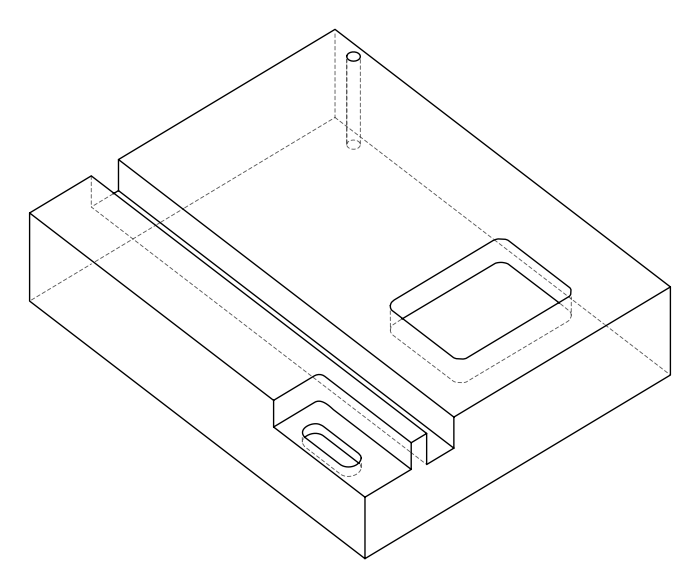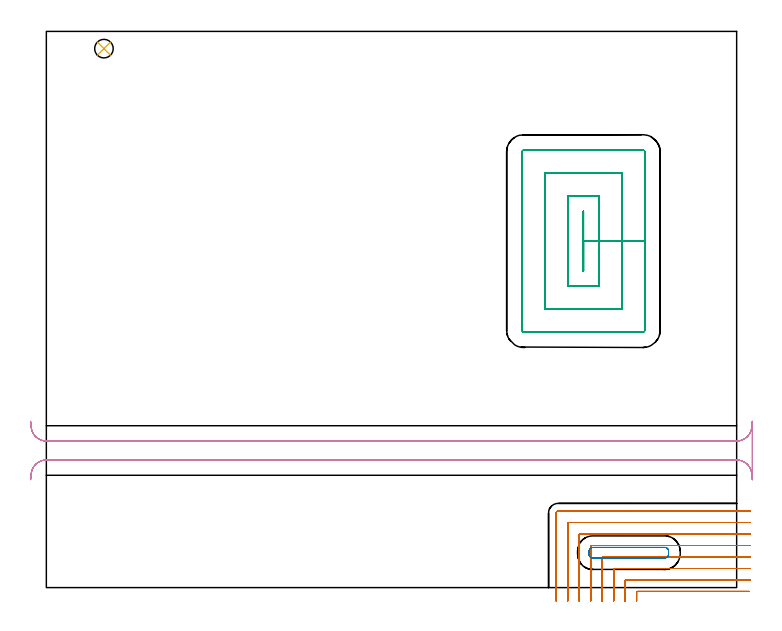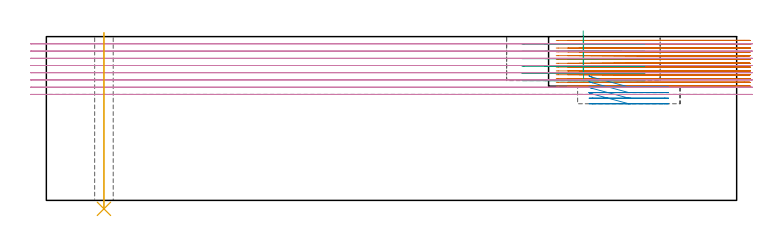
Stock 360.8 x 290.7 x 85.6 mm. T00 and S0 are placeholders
(PLAN: 5 operations, 3 tool changes, 49.7 min)
(1 MILL_CORNER_NOTCH_RECTANGULAR | CORNER_NOTCH_RECTANGULAR | NXT0201_009 | Follow Part, ap 2, ae 75% | 24.68 min | 111901 mm3)
(2 MILL_RECTANGULAR_POCKET | POCKET_RECTANGULAR_STRAIGHT | NXT0201_011 | Follow Part, ap 3, ae 75% | 1.11 min | 8114 mm3)
(3 MILL_RECTANGULAR_POCKET_1 | POCKET_RECTANGULAR_STRAIGHT_1 | UGT0201_008 | Follow Part, ap 4, ae 75% | 9.8 min | 203559 mm3)
(4 MILL_RECTANGULAR_SLOT | SLOT_RECTANGULAR | UGT0201_008 | Follow Part, ap 4, ae 75% | 13.69 min | 282236 mm3)
(5 DRILL_THROUGH_HOLE_FROM_SOLID_MATERIAL | STEP1HOLE | UGT0301_492 | 0.37 min | 6285 mm3)
(TOOL NXT0201_009 | ENDMILL 8mm [2P460-0800-NA 1630] | D8 FL26 Z6)
(TOOL NXT0201_011 | ENDMILL 12mm [2P460-1200-NA 1630] | D12 FL38 Z6)
(TOOL UGT0201_008 | End Mill 16 mm | D16 FL32 Z4)
(TOOL UGT0301_492 | Carbide Drill 9.7 mm | D9.7 PA118 FL87 Z2)
(OP 1 MILL_CORNER_NOTCH_RECTANGULAR)
G17 G21 G94 G90
T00 M6
G54
G17 G0 G90 X367.264 Y-2. S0 M3
G43 Z95.6 H1
Z83.608
G94 G1 X364.264 F250.
X308.896 F500.
G3 X308.5 Y-2.396 R0.4
G1 Y-4.
Y-7. F250.
G0 Z95.6
X367.8 Y4.
Z83.608
G1 X364.8
X302.896 F500.
G3 X302.5 Y3.604 R0.4
G1 Y-4.
Y-7. F250.
G0 Z95.6
X367.8 Y10.
Z83.608
G1 X364.8
X296.896 F500.
G3 X296.5 Y9.604 R0.4
G1 Y-4.
Y-7. F250.
G0 Z95.6
X367.8 Y16.
Z83.608
G1 X364.8
X290.897 F500.
G3 X290.5 Y15.603 R0.4
G1 Y-4.
Y-7. F250.
G0 Z95.6
X367.8 Y22.
Z83.608
G1 X364.8
X284.897 F500.
G3 X284.5 Y21.603 R0.4
G1 Y-4.
Y-7. F250.
G0 Z95.6
X367.8 Y28.
Z83.608
G1 X364.8
X278.897 F500.
G3 X278.5 Y27.603 R0.4
G1 Y-4.
Y-7. F250.
G0 Z95.6
X367.8 Y34.
Z83.608
G1 X364.8
X272.897 F500.
G3 X272.5 Y33.603 R0.4
G1 Y-4.
Y-7. F250.
G0 Z95.6
X367.8 Y40.
Z83.608
G1 X364.8
X267.5 F500.
G3 X266.5 Y39. R1.
G1 Y-4.
Y-7. F250.
G0 Z95.6
X367.264 Y-2.
Z81.615
G1 X364.264
X308.896 F500.
G3 X308.5 Y-2.396 R0.4
G1 Y-4.
Y-7. F250.
G0 Z95.6
X367.8 Y4.
Z81.615
G1 X364.8
X302.896 F500.
G3 X302.5 Y3.604 R0.4
G1 Y-4.
Y-7. F250.
G0 Z95.6
X367.8 Y10.
Z81.615
G1 X364.8
X296.896 F500.
G3 X296.5 Y9.604 R0.4
G1 Y-4.
Y-7. F250.
G0 Z95.6
X367.8 Y16.
Z81.615
G1 X364.8
X290.897 F500.
G3 X290.5 Y15.603 R0.4
G1 Y-4.
Y-7. F250.
G0 Z95.6
X367.8 Y22.
Z81.615
G1 X364.8
X284.897 F500.
G3 X284.5 Y21.603 R0.4
G1 Y-4.
Y-7. F250.
G0 Z95.6
X367.8 Y28.
Z81.615
G1 X364.8
X278.897 F500.
G3 X278.5 Y27.603 R0.4
G1 Y-4.
Y-7. F250.
G0 Z95.6
X367.8 Y34.
Z81.615
G1 X364.8
X272.897 F500.
G3 X272.5 Y33.603 R0.4
G1 Y-4.
Y-7. F250.
G0 Z95.6
X367.8 Y40.
Z81.615
G1 X364.8
X267.5 F500.
G3 X266.5 Y39. R1.
G1 Y-4.
Y-7. F250.
G0 Z95.6
X367.264 Y-2.
Z79.623
G1 X364.264
X308.896 F500.
G3 X308.5 Y-2.396 R0.4
G1 Y-4.
Y-7. F250.
G0 Z95.6
X367.8 Y4.
Z79.623
G1 X364.8
X302.896 F500.
G3 X302.5 Y3.604 R0.4
G1 Y-4.
Y-7. F250.
G0 Z95.6
X367.8 Y10.
Z79.623
G1 X364.8
X296.896 F500.
G3 X296.5 Y9.604 R0.4
G1 Y-4.
Y-7. F250.
G0 Z95.6
X367.8 Y16.
Z79.623
G1 X364.8
X290.897 F500.
G3 X290.5 Y15.603 R0.4
G1 Y-4.
Y-7. F250.
G0 Z95.6
X367.8 Y22.
Z79.623
G1 X364.8
X284.897 F500.
G3 X284.5 Y21.603 R0.4
G1 Y-4.
Y-7. F250.
G0 Z95.6
X367.8 Y28.
Z79.623
G1 X364.8
X278.897 F500.
G3 X278.5 Y27.603 R0.4
G1 Y-4.
Y-7. F250.
G0 Z95.6
X367.8 Y34.
Z79.623
G1 X364.8
X272.897 F500.
G3 X272.5 Y33.603 R0.4
G1 Y-4.
Y-7. F250.
G0 Z95.6
X367.8 Y40.
Z79.623
G1 X364.8
X267.5 F500.
G3 X266.5 Y39. R1.
G1 Y-4.
Y-7. F250.
G0 Z95.6
X367.264 Y-2.
Z77.631
G1 X364.264
X308.896 F500.
G3 X308.5 Y-2.396 R0.4
G1 Y-4.
Y-7. F250.
G0 Z95.6
X367.8 Y4.
Z77.631
G1 X364.8
X302.896 F500.
G3 X302.5 Y3.604 R0.4
G1 Y-4.
Y-7. F250.
G0 Z95.6
X367.8 Y10.
Z77.631
G1 X364.8
X296.896 F500.
G3 X296.5 Y9.604 R0.4
G1 Y-4.
Y-7. F250.
G0 Z95.6
X367.8 Y16.
Z77.631
G1 X364.8
X290.897 F500.
G3 X290.5 Y15.603 R0.4
G1 Y-4.
Y-7. F250.
G0 Z95.6
X367.8 Y22.
Z77.631
G1 X364.8
X284.897 F500.
G3 X284.5 Y21.603 R0.4
G1 Y-4.
Y-7. F250.
G0 Z95.6
X367.8 Y28.
Z77.631
G1 X364.8
X278.897 F500.
G3 X278.5 Y27.603 R0.4
G1 Y-4.
Y-7. F250.
G0 Z95.6
X367.8 Y34.
Z77.631
G1 X364.8
X272.897 F500.
G3 X272.5 Y33.603 R0.4
G1 Y-4.
Y-7. F250.
G0 Z95.6
X367.8 Y40.
Z77.631
G1 X364.8
X267.5 F500.
G3 X266.5 Y39. R1.
G1 Y-4.
Y-7. F250.
G0 Z95.6
X367.264 Y-2.
Z75.638
G1 X364.264
X308.896 F500.
G3 X308.5 Y-2.396 R0.4
G1 Y-4.
Y-7. F250.
G0 Z95.6
X367.8 Y4.
Z75.638
G1 X364.8
X302.896 F500.
G3 X302.5 Y3.604 R0.4
G1 Y-4.
Y-7. F250.
G0 Z95.6
X367.8 Y10.
Z75.638
G1 X364.8
X296.896 F500.
G3 X296.5 Y9.604 R0.4
G1 Y-4.
Y-7. F250.
G0 Z95.6
X367.8 Y16.
Z75.638
G1 X364.8
X290.897 F500.
G3 X290.5 Y15.603 R0.4
G1 Y-4.
Y-7. F250.
G0 Z95.6
X367.8 Y22.
Z75.638
G1 X364.8
X284.897 F500.
G3 X284.5 Y21.603 R0.4
G1 Y-4.
Y-7. F250.
G0 Z95.6
X367.8 Y28.
Z75.638
G1 X364.8
X278.897 F500.
G3 X278.5 Y27.603 R0.4
G1 Y-4.
Y-7. F250.
G0 Z95.6
X367.8 Y34.
Z75.638
G1 X364.8
X272.897 F500.
G3 X272.5 Y33.603 R0.4
G1 Y-4.
Y-7. F250.
G0 Z95.6
X367.8 Y40.
Z75.638
G1 X364.8
X267.5 F500.
G3 X266.5 Y39. R1.
G1 Y-4.
Y-7. F250.
G0 Z95.6
X367.264 Y-2.
Z73.646
G1 X364.264
X308.896 F500.
G3 X308.5 Y-2.396 R0.4
G1 Y-4.
Y-7. F250.
G0 Z95.6
X367.8 Y4.
Z73.646
G1 X364.8
X302.896 F500.
G3 X302.5 Y3.604 R0.4
G1 Y-4.
Y-7. F250.
G0 Z95.6
X367.8 Y10.
Z73.646
G1 X364.8
X296.896 F500.
G3 X296.5 Y9.604 R0.4
G1 Y-4.
Y-7. F250.
G0 Z95.6
X367.8 Y16.
Z73.646
G1 X364.8
X290.897 F500.
G3 X290.5 Y15.603 R0.4
G1 Y-4.
Y-7. F250.
G0 Z95.6
X367.8 Y22.
Z73.646
G1 X364.8
X284.897 F500.
G3 X284.5 Y21.603 R0.4
G1 Y-4.
Y-7. F250.
G0 Z95.6
X367.8 Y28.
Z73.646
G1 X364.8
X278.897 F500.
G3 X278.5 Y27.603 R0.4
G1 Y-4.
Y-7. F250.
G0 Z95.6
X367.8 Y34.
Z73.646
G1 X364.8
X272.897 F500.
G3 X272.5 Y33.603 R0.4
G1 Y-4.
Y-7. F250.
G0 Z95.6
X367.8 Y40.
Z73.646
G1 X364.8
X267.5 F500.
G3 X266.5 Y39. R1.
G1 Y-4.
Y-7. F250.
G0 Z95.6
X367.264 Y-2.
Z71.654
G1 X364.264
X308.896 F500.
G3 X308.5 Y-2.396 R0.4
G1 Y-4.
Y-7. F250.
G0 Z95.6
X367.8 Y4.
Z71.654
G1 X364.8
X302.896 F500.
G3 X302.5 Y3.604 R0.4
G1 Y-4.
Y-7. F250.
G0 Z95.6
X367.8 Y10.
Z71.654
G1 X364.8
X296.896 F500.
G3 X296.5 Y9.604 R0.4
G1 Y-4.
Y-7. F250.
G0 Z95.6
X367.8 Y16.
Z71.654
G1 X364.8
X290.897 F500.
G3 X290.5 Y15.603 R0.4
G1 Y-4.
Y-7. F250.
G0 Z95.6
X367.8 Y22.
Z71.654
G1 X364.8
X284.897 F500.
G3 X284.5 Y21.603 R0.4
G1 Y-4.
Y-7. F250.
G0 Z95.6
X367.8 Y28.
Z71.654
G1 X364.8
X278.897 F500.
G3 X278.5 Y27.603 R0.4
G1 Y-4.
Y-7. F250.
G0 Z95.6
X367.8 Y34.
Z71.654
G1 X364.8
X272.897 F500.
G3 X272.5 Y33.603 R0.4
G1 Y-4.
Y-7. F250.
G0 Z95.6
X367.8 Y40.
Z71.654
G1 X364.8
X267.5 F500.
G3 X266.5 Y39. R1.
G1 Y-4.
Y-7. F250.
G0 Z95.6
X367.264 Y-2.
Z69.662
G1 X364.264
X308.896 F500.
G3 X308.5 Y-2.396 R0.4
G1 Y-4.
Y-7. F250.
G0 Z95.6
X367.8 Y4.
Z69.662
G1 X364.8
X302.896 F500.
G3 X302.5 Y3.604 R0.4
G1 Y-4.
Y-7. F250.
G0 Z95.6
X367.8 Y10.
Z69.662
G1 X364.8
X296.896 F500.
G3 X296.5 Y9.604 R0.4
G1 Y-4.
Y-7. F250.
G0 Z95.6
X367.8 Y16.
Z69.662
G1 X364.8
X290.897 F500.
G3 X290.5 Y15.603 R0.4
G1 Y-4.
Y-7. F250.
G0 Z95.6
X367.8 Y22.
Z69.662
G1 X364.8
X284.897 F500.
G3 X284.5 Y21.603 R0.4
G1 Y-4.
Y-7. F250.
G0 Z95.6
X367.8 Y28.
Z69.662
G1 X364.8
X278.897 F500.
G3 X278.5 Y27.603 R0.4
G1 Y-4.
Y-7. F250.
G0 Z95.6
X367.8 Y34.
Z69.662
G1 X364.8
X272.897 F500.
G3 X272.5 Y33.603 R0.4
G1 Y-4.
Y-7. F250.
G0 Z95.6
X367.8 Y40.
Z69.662
G1 X364.8
X267.5 F500.
G3 X266.5 Y39. R1.
G1 Y-4.
Y-7. F250.
G0 Z95.6
X367.264 Y-2.
Z67.669
G1 X364.264
X308.896 F500.
G3 X308.5 Y-2.396 R0.4
G1 Y-4.
Y-7. F250.
G0 Z95.6
X367.8 Y4.
Z67.669
G1 X364.8
X302.896 F500.
G3 X302.5 Y3.604 R0.4
G1 Y-4.
Y-7. F250.
G0 Z95.6
X367.8 Y10.
Z67.669
G1 X364.8
X296.896 F500.
G3 X296.5 Y9.604 R0.4
G1 Y-4.
Y-7. F250.
G0 Z95.6
X367.8 Y16.
Z67.669
G1 X364.8
X290.897 F500.
G3 X290.5 Y15.603 R0.4
G1 Y-4.
Y-7. F250.
G0 Z95.6
X367.8 Y22.
Z67.669
G1 X364.8
X284.897 F500.
G3 X284.5 Y21.603 R0.4
G1 Y-4.
Y-7. F250.
G0 Z95.6
X367.8 Y28.
Z67.669
G1 X364.8
X278.897 F500.
G3 X278.5 Y27.603 R0.4
G1 Y-4.
Y-7. F250.
G0 Z95.6
X367.8 Y34.
Z67.669
G1 X364.8
X272.897 F500.
G3 X272.5 Y33.603 R0.4
G1 Y-4.
Y-7. F250.
G0 Z95.6
X367.8 Y40.
Z67.669
G1 X364.8
X267.5 F500.
G3 X266.5 Y39. R1.
G1 Y-4.
Y-7. F250.
G0 Z95.6
X367.264 Y-2.
Z65.677
G1 X364.264
X308.896 F500.
G3 X308.5 Y-2.396 R0.4
G1 Y-4.
Y-7. F250.
G0 Z95.6
X367.8 Y4.
Z65.677
G1 X364.8
X302.896 F500.
G3 X302.5 Y3.604 R0.4
G1 Y-4.
Y-7. F250.
G0 Z95.6
X367.8 Y10.
Z65.677
G1 X364.8
X296.896 F500.
G3 X296.5 Y9.604 R0.4
G1 Y-4.
Y-7. F250.
G0 Z95.6
X367.8 Y16.
Z65.677
G1 X364.8
X290.897 F500.
G3 X290.5 Y15.603 R0.4
G1 Y-4.
Y-7. F250.
G0 Z95.6
X367.8 Y22.
Z65.677
G1 X364.8
X284.897 F500.
G3 X284.5 Y21.603 R0.4
G1 Y-4.
Y-7. F250.
G0 Z95.6
X367.8 Y28.
Z65.677
G1 X364.8
X278.897 F500.
G3 X278.5 Y27.603 R0.4
G1 Y-4.
Y-7. F250.
G0 Z95.6
X367.8 Y34.
Z65.677
G1 X364.8
X272.897 F500.
G3 X272.5 Y33.603 R0.4
G1 Y-4.
Y-7. F250.
G0 Z95.6
X367.8 Y40.
Z65.677
G1 X364.8
X267.5 F500.
G3 X266.5 Y39. R1.
G1 Y-4.
Y-7. F250.
G0 Z95.6
X367.264 Y-2.
Z63.685
G1 X364.264
X308.896 F500.
G3 X308.5 Y-2.396 R0.4
G1 Y-4.
Y-7. F250.
G0 Z95.6
X367.8 Y4.
Z63.685
G1 X364.8
X302.896 F500.
G3 X302.5 Y3.604 R0.4
G1 Y-4.
Y-7. F250.
G0 Z95.6
X367.8 Y10.
Z63.685
G1 X364.8
X296.896 F500.
G3 X296.5 Y9.604 R0.4
G1 Y-4.
Y-7. F250.
G0 Z95.6
X367.8 Y16.
Z63.685
G1 X364.8
X290.897 F500.
G3 X290.5 Y15.603 R0.4
G1 Y-4.
Y-7. F250.
G0 Z95.6
X367.8 Y22.
Z63.685
G1 X364.8
X284.897 F500.
G3 X284.5 Y21.603 R0.4
G1 Y-4.
Y-7. F250.
G0 Z95.6
X367.8 Y28.
Z63.685
G1 X364.8
X278.897 F500.
G3 X278.5 Y27.603 R0.4
G1 Y-4.
Y-7. F250.
G0 Z95.6
X367.8 Y34.
Z63.685
G1 X364.8
X272.897 F500.
G3 X272.5 Y33.603 R0.4
G1 Y-4.
Y-7. F250.
G0 Z95.6
X367.8 Y40.
Z63.685
G1 X364.8
X267.5 F500.
G3 X266.5 Y39. R1.
G1 Y-4.
Y-7. F250.
G0 Z95.6
X367.264 Y-2.
Z61.692
G1 X364.264
X308.896 F500.
G3 X308.5 Y-2.396 R0.4
G1 Y-4.
Y-7. F250.
G0 Z95.6
X367.8 Y4.
Z61.692
G1 X364.8
X302.896 F500.
G3 X302.5 Y3.604 R0.4
G1 Y-4.
Y-7. F250.
G0 Z95.6
X367.8 Y10.
Z61.692
G1 X364.8
X296.896 F500.
G3 X296.5 Y9.604 R0.4
G1 Y-4.
Y-7. F250.
G0 Z95.6
X367.8 Y16.
Z61.692
G1 X364.8
X290.897 F500.
G3 X290.5 Y15.603 R0.4
G1 Y-4.
Y-7. F250.
G0 Z95.6
X367.8 Y22.
Z61.692
G1 X364.8
X284.897 F500.
G3 X284.5 Y21.603 R0.4
G1 Y-4.
Y-7. F250.
G0 Z95.6
X367.8 Y28.
Z61.692
G1 X364.8
X278.897 F500.
G3 X278.5 Y27.603 R0.4
G1 Y-4.
Y-7. F250.
G0 Z95.6
X367.8 Y34.
Z61.692
G1 X364.8
X272.897 F500.
G3 X272.5 Y33.603 R0.4
G1 Y-4.
Y-7. F250.
G0 Z95.6
X367.8 Y40.
Z61.692
G1 X364.8
X267.5 F500.
G3 X266.5 Y39. R1.
G1 Y-4.
Y-7. F250.
G0 Z95.6
X367.264 Y-2.
Z59.7
G1 X364.264
X308.896 F500.
G3 X308.5 Y-2.396 R0.4
G1 Y-4.
Y-7. F250.
G0 Z95.6
X367.8 Y4.
Z59.7
G1 X364.8
X302.896 F500.
G3 X302.5 Y3.604 R0.4
G1 Y-4.
Y-7. F250.
G0 Z95.6
X367.8 Y10.
Z59.7
G1 X364.8
X296.896 F500.
G3 X296.5 Y9.604 R0.4
G1 Y-4.
Y-7. F250.
G0 Z95.6
X367.8 Y16.
Z59.7
G1 X364.8
X290.897 F500.
G3 X290.5 Y15.603 R0.4
G1 Y-4.
Y-7. F250.
G0 Z95.6
X367.8 Y22.
Z59.7
G1 X364.8
X284.897 F500.
G3 X284.5 Y21.603 R0.4
G1 Y-4.
Y-7. F250.
G0 Z95.6
X367.8 Y28.
Z59.7
G1 X364.8
X278.897 F500.
G3 X278.5 Y27.603 R0.4
G1 Y-4.
Y-7. F250.
G0 Z95.6
X367.8 Y34.
Z59.7
G1 X364.8
X272.897 F500.
G3 X272.5 Y33.603 R0.4
G1 Y-4.
Y-7. F250.
G0 Z95.6
X367.8 Y40.
Z59.7
G1 X364.8
X267.5 F500.
G3 X266.5 Y39. R1.
G1 Y-4.
Y-7. F250.
G0 Z95.6
M5
M2
(OP 2 MILL_RECTANGULAR_POCKET)
G17 G21 G94 G90
T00 M6
G54
G17 G0 G90 X283.7 Y17.675 S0 M3
G43 Z95.6 H1
Z65.2
G94 G1 Y17.4 Z65.126 F250.
Y17.262 Z65.089
X283.767 Y16.881 Z64.986
X283.91 Y16.521 Z64.882
X284.123 Y16.197 Z64.778
X284.397 Y15.923 Z64.674
X284.721 Y15.71 Z64.57
X285.081 Y15.567 Z64.467
X285.462 Y15.5 Z64.363
X304.45 Z59.275
X323.3 F500.
G3 X325.2 Y17.4 R1.9
G1 Y19.1
G3 X323.3 Y21. R1.9
G1 X285.6
G3 X283.7 Y19.1 R1.9
G1 Y17.4
G3 X285.6 Y15.5 R1.9
G1 X304.45
X305.45
G0 X283.7 Y17.675 Z62.275
G1 Y17.4 Z62.201 F250.
Y17.262 Z62.164
X283.767 Y16.881 Z62.061
X283.91 Y16.521 Z61.957
X284.123 Y16.197 Z61.853
X284.397 Y15.923 Z61.749
X284.721 Y15.71 Z61.645
X285.081 Y15.567 Z61.542
X285.462 Y15.5 Z61.438
X304.45 Z56.35
X323.3 F500.
G3 X325.2 Y17.4 R1.9
G1 Y19.1
G3 X323.3 Y21. R1.9
G1 X285.6
G3 X283.7 Y19.1 R1.9
G1 Y17.4
G3 X285.6 Y15.5 R1.9
G1 X304.45
X305.45
G0 X283.7 Y17.675 Z59.35
G1 Y17.4 Z59.276 F250.
Y17.262 Z59.239
X283.767 Y16.881 Z59.136
X283.91 Y16.521 Z59.032
X284.123 Y16.197 Z58.928
X284.397 Y15.923 Z58.824
X284.721 Y15.71 Z58.72
X285.081 Y15.567 Z58.617
X285.462 Y15.5 Z58.513
X304.45 Z53.425
X323.3 F500.
G3 X325.2 Y17.4 R1.9
G1 Y19.1
G3 X323.3 Y21. R1.9
G1 X285.6
G3 X283.7 Y19.1 R1.9
G1 Y17.4
G3 X285.6 Y15.5 R1.9
G1 X304.45
X305.45
G0 X283.7 Y17.675 Z56.425
G1 Y17.4 Z56.351 F250.
Y17.262 Z56.314
X283.767 Y16.881 Z56.211
X283.91 Y16.521 Z56.107
X284.123 Y16.197 Z56.003
X284.397 Y15.923 Z55.899
X284.721 Y15.71 Z55.795
X285.081 Y15.567 Z55.692
X285.462 Y15.5 Z55.588
X304.45 Z50.5
X323.3 F500.
G3 X325.2 Y17.4 R1.9
G1 Y19.1
G3 X323.3 Y21. R1.9
G1 X285.6
G3 X283.7 Y19.1 R1.9
G1 Y17.4
G3 X285.6 Y15.5 R1.9
G1 X304.45
X305.45
G0 Z95.6
M5
M2
(OP 3 MILL_RECTANGULAR_POCKET_1)
G17 G21 G94 G90
T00 M6
G54
G17 G0 G90 X280.6 Y175.202 S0 M3
G43 Z95.6 H0
Z88.6
G94 G1 Y165.5 Z86. F250.
X280.8 Z85.947
Y181.1 Z81.767
Y196.7 F500.
X280.6
Y165.5
X280.8
Y181.1
X288.8
Y204.7
X272.6
Y157.5
X288.8
Y181.1
X300.8
Y216.7
X260.6
Y145.5
X300.8
Y181.1
X312.8
Y227.7
G3 X311.8 Y228.7 R1.
G1 X249.6
G3 X248.6 Y227.7 R1.
G1 Y134.5
G3 X249.6 Y133.5 R1.
G1 X311.8
G3 X312.8 Y134.5 R1.
G1 Y181.1
Y182.1
G0 X280.6 Y175.202 Z84.767
G1 Y165.5 Z82.167 F250.
X280.8 Z82.113
Y181.1 Z77.933
Y196.7 F500.
X280.6
Y165.5
X280.8
Y181.1
X288.8
Y204.7
X272.6
Y157.5
X288.8
Y181.1
X300.8
Y216.7
X260.6
Y145.5
X300.8
Y181.1
X312.8
Y227.7
G3 X311.8 Y228.7 R1.
G1 X249.6
G3 X248.6 Y227.7 R1.
G1 Y134.5
G3 X249.6 Y133.5 R1.
G1 X311.8
G3 X312.8 Y134.5 R1.
G1 Y181.1
Y182.1
G0 X280.6 Y175.202 Z80.933
G1 Y165.5 Z78.334 F250.
X280.8 Z78.28
Y181.1 Z74.1
Y196.7 F500.
X280.6
Y165.5
X280.8
Y181.1
X288.8
Y204.7
X272.6
Y157.5
X288.8
Y181.1
X300.8
Y216.7
X260.6
Y145.5
X300.8
Y181.1
X312.8
Y227.7
G3 X311.8 Y228.7 R1.
G1 X249.6
G3 X248.6 Y227.7 R1.
G1 Y134.5
G3 X249.6 Y133.5 R1.
G1 X311.8
G3 X312.8 Y134.5 R1.
G1 Y181.1
Y182.1
G0 X280.6 Y175.202 Z77.1
G1 Y165.5 Z74.5 F250.
X280.8 Z74.447
Y181.1 Z70.267
Y196.7 F500.
X280.6
Y165.5
X280.8
Y181.1
X288.8
Y204.7
X272.6
Y157.5
X288.8
Y181.1
X300.8
Y216.7
X260.6
Y145.5
X300.8
Y181.1
X312.8
Y227.7
G3 X311.8 Y228.7 R1.
G1 X249.6
G3 X248.6 Y227.7 R1.
G1 Y134.5
G3 X249.6 Y133.5 R1.
G1 X311.8
G3 X312.8 Y134.5 R1.
G1 Y181.1
Y182.1
G0 X280.6 Y175.202 Z73.267
G1 Y165.5 Z70.667 F250.
X280.8 Z70.613
Y181.1 Z66.433
Y196.7 F500.
X280.6
Y165.5
X280.8
Y181.1
X288.8
Y204.7
X272.6
Y157.5
X288.8
Y181.1
X300.8
Y216.7
X260.6
Y145.5
X300.8
Y181.1
X312.8
Y227.7
G3 X311.8 Y228.7 R1.
G1 X249.6
G3 X248.6 Y227.7 R1.
G1 Y134.5
G3 X249.6 Y133.5 R1.
G1 X311.8
G3 X312.8 Y134.5 R1.
G1 Y181.1
Y182.1
G0 X280.6 Y175.202 Z69.433
G1 Y165.5 Z66.834 F250.
X280.8 Z66.78
Y181.1 Z62.6
Y196.7 F500.
X280.6
Y165.5
X280.8
Y181.1
X288.8
Y204.7
X272.6
Y157.5
X288.8
Y181.1
X300.8
Y216.7
X260.6
Y145.5
X300.8
Y181.1
X312.8
Y227.7
G3 X311.8 Y228.7 R1.
G1 X249.6
G3 X248.6 Y227.7 R1.
G1 Y134.5
G3 X249.6 Y133.5 R1.
G1 X311.8
G3 X312.8 Y134.5 R1.
G1 Y181.1
Y182.1
G0 Z95.6
M5
M2
(OP 4 MILL_RECTANGULAR_SLOT)
G17 G21 G94 G90
T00 M6
G54
G17 G0 G90 X-8.23 Y56.403 S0 M3
G43 Z95.6 H0
Z81.825
G94 G1 X-7.97 Y59.392 F250.
G2 X0. Y66.7 R8. F500.
G1 X360.8
G2 X368.77 Y59.392 R8.
G1 X369.03 Y56.404 F250.
Y86.896
X368.77 Y83.908
G2 X360.8 Y76.6 R8. F500.
G1 X0.
G2 X-7.97 Y83.908 R8.
G1 X-8.23 Y86.897 F250.
G0 Y56.403 Z78.05
G1 X-7.97 Y59.392
G2 X0. Y66.7 R8. F500.
G1 X360.8
G2 X368.77 Y59.392 R8.
G1 X369.03 Y56.404 F250.
Y86.896
X368.77 Y83.908
G2 X360.8 Y76.6 R8. F500.
G1 X0.
G2 X-7.97 Y83.908 R8.
G1 X-8.23 Y86.897 F250.
G0 Y56.403 Z74.275
G1 X-7.97 Y59.392
G2 X0. Y66.7 R8. F500.
G1 X360.8
G2 X368.77 Y59.392 R8.
G1 X369.03 Y56.404 F250.
Y86.896
X368.77 Y83.908
G2 X360.8 Y76.6 R8. F500.
G1 X0.
G2 X-7.97 Y83.908 R8.
G1 X-8.23 Y86.897 F250.
G0 Y56.403 Z70.5
G1 X-7.97 Y59.392
G2 X0. Y66.7 R8. F500.
G1 X360.8
G2 X368.77 Y59.392 R8.
G1 X369.03 Y56.404 F250.
Y86.896
X368.77 Y83.908
G2 X360.8 Y76.6 R8. F500.
G1 X0.
G2 X-7.97 Y83.908 R8.
G1 X-8.23 Y86.897 F250.
G0 Y56.403 Z66.725
G1 X-7.97 Y59.392
G2 X0. Y66.7 R8. F500.
G1 X360.8
G2 X368.77 Y59.392 R8.
G1 X369.03 Y56.404 F250.
Y86.896
X368.77 Y83.908
G2 X360.8 Y76.6 R8. F500.
G1 X0.
G2 X-7.97 Y83.908 R8.
G1 X-8.23 Y86.897 F250.
G0 Y56.403 Z62.95
G1 X-7.97 Y59.392
G2 X0. Y66.7 R8. F500.
G1 X360.8
G2 X368.77 Y59.392 R8.
G1 X369.03 Y56.404 F250.
Y86.896
X368.77 Y83.908
G2 X360.8 Y76.6 R8. F500.
G1 X0.
G2 X-7.97 Y83.908 R8.
G1 X-8.23 Y86.897 F250.
G0 Y56.403 Z59.175
G1 X-7.97 Y59.392
G2 X0. Y66.7 R8. F500.
G1 X360.8
G2 X368.77 Y59.392 R8.
G1 X369.03 Y56.404 F250.
Y86.896
X368.77 Y83.908
G2 X360.8 Y76.6 R8. F500.
G1 X0.
G2 X-7.97 Y83.908 R8.
G1 X-8.23 Y86.897 F250.
G0 Y56.403 Z55.4
G1 X-7.97 Y59.392
G2 X0. Y66.7 R8. F500.
G1 X360.8
G2 X368.77 Y59.392 R8.
G1 X369.03 Y56.404 F250.
Y86.896
X368.77 Y83.908
G2 X360.8 Y76.6 R8. F500.
G1 X0.
G2 X-7.97 Y83.908 R8.
G1 X-8.23 Y86.897 F250.
G0 Z95.6
M5
M2
(OP 5 DRILL_THROUGH_HOLE_FROM_SOLID_MATERIAL)
G17 G21 G94 G90
T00 M6
G54
G17 G0 G90 X30.1 Y281.7 S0 M3
G43 Z95.6 H0
G94 G81 G98 Z-4.414 F250. R87.6
G80
M5
M2
